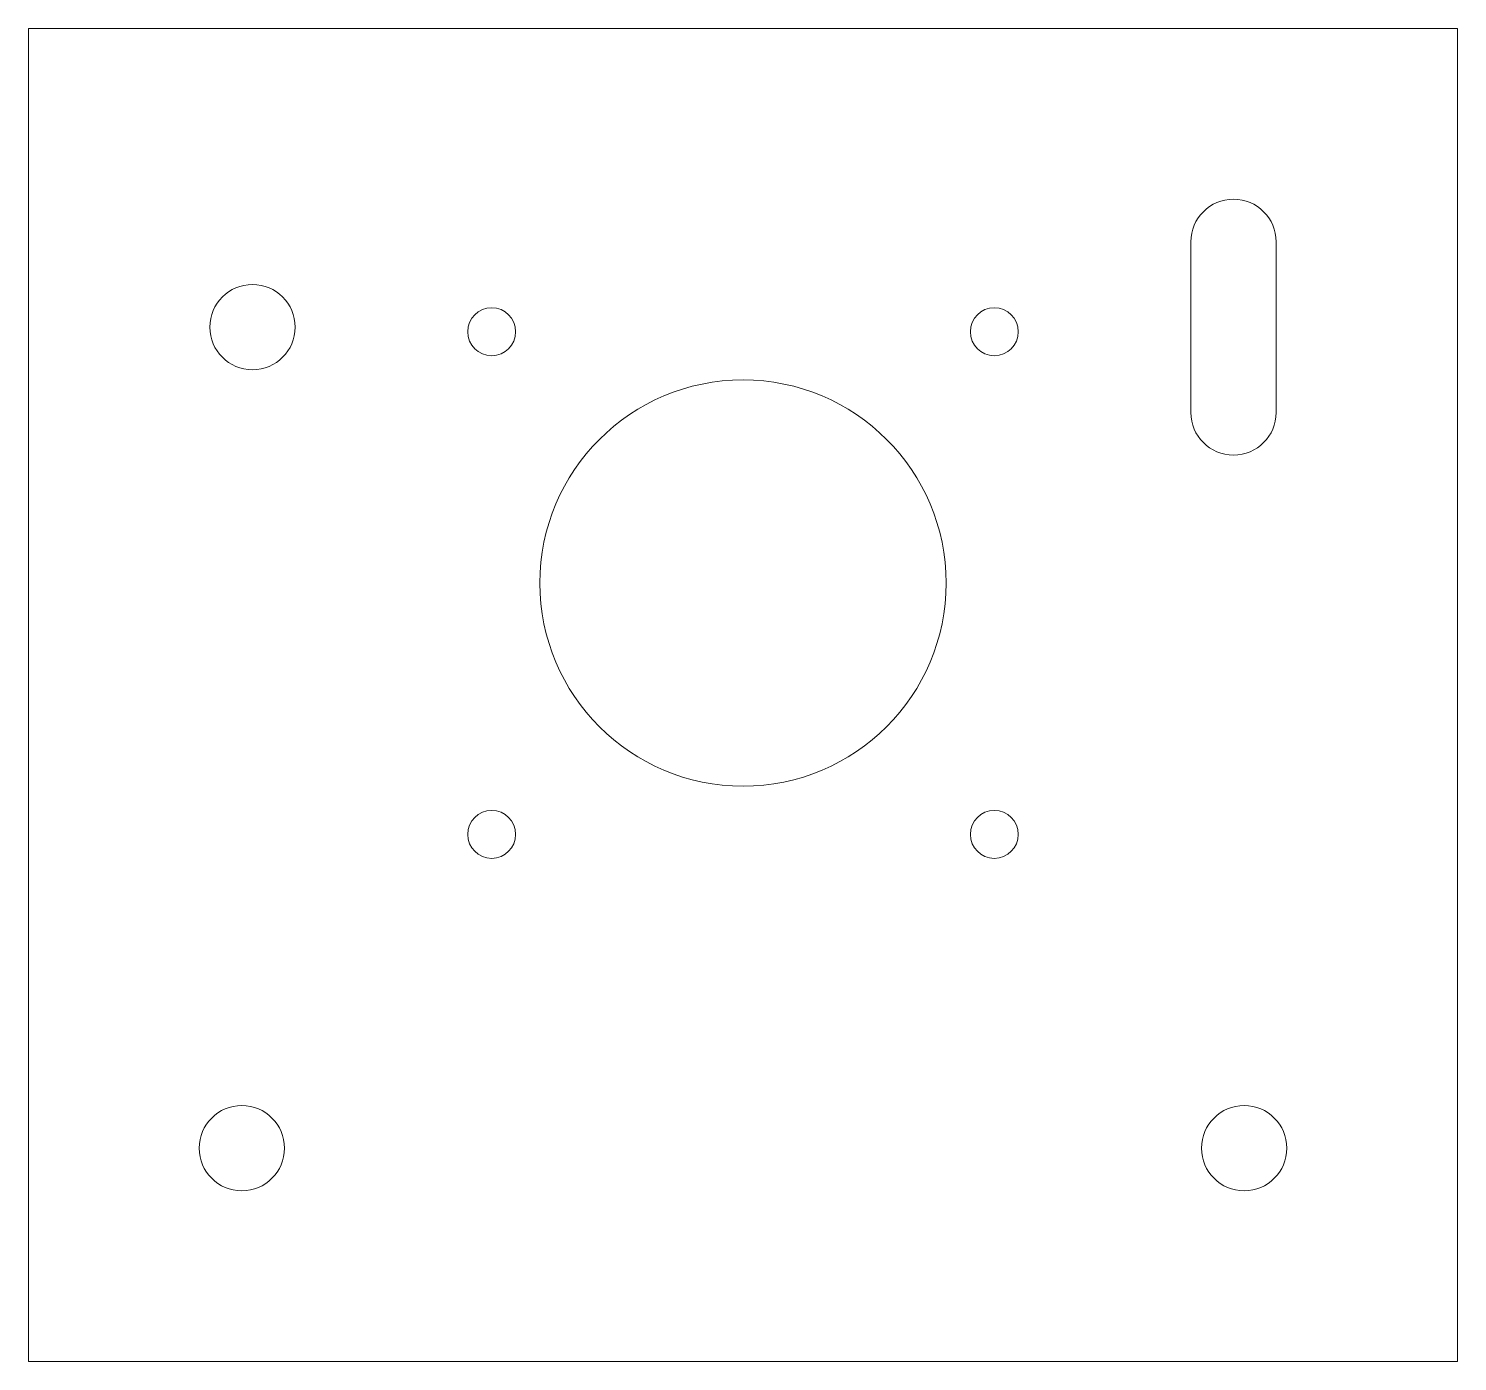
# Model space of a CAD drawing. Header units: millimetres. Extents: x -20 to 114, y -20 to 105.
import ezdxf

# ---------------------------------------------------------------- set-up
doc = ezdxf.new("R2010")
doc.units = ezdxf.units.MM
doc.layers.get('0').update_dxf_attribs({"linetype": 'CONTINUOUS', "lineweight": 0})

msp = doc.modelspace()

# ---------------------------------------------------------------- linework, layer by layer
for p, q in [((114, 105), (-20, 105)), ((-20, 105), (-20, -20)), ((114, -20), (114, 105)), ((89, 69), (89, 85)), ((97, 69), (97, 85)), ((-20, -20), (-20, -20)), ((-20, -20), (114, -20))]:
    msp.add_line(p, q)
for centre, radius in [((1, 77), 4), ((23.43, 76.57), 2.25), ((70.57, 76.57), 2.25), ((47, 53), 19.05), ((23.43, 29.43), 2.25), ((70.57, 29.43), 2.25), ((0, 0), 4), ((94, 0), 4)]:
    msp.add_circle(centre, radius)
for centre, start, end in [((93, 85), 0, 180), ((93, 69), 180, 360)]:
    msp.add_arc(centre, 4, start, end)

doc.saveas('drawing.dxf')
